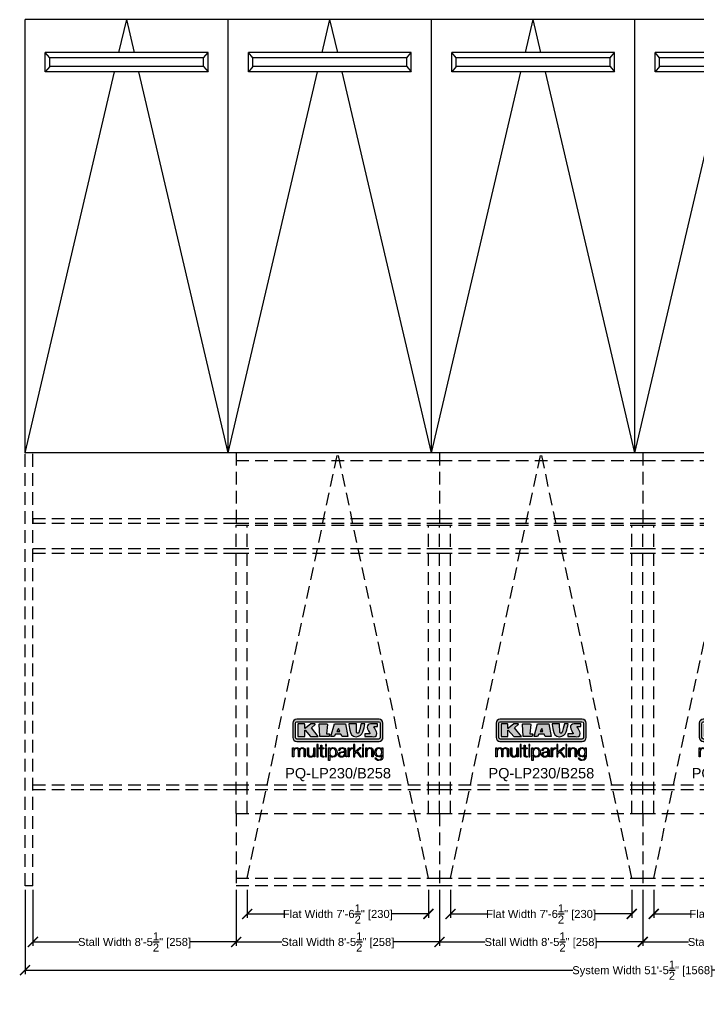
# Model space of a CAD drawing. Extents: x -210816 to 22943, y 10566 to 41486.
# Drawn here: x 15606.9 to 15946.2, y 14154.1 to 14642 of the extents above; entities that cross this region are included whole.
import ezdxf

# ---------------------------------------------------------------- set-up
doc = ezdxf.new("R2010")
doc.units = 0
doc.header["$MEASUREMENT"] = 0
doc.linetypes.add('DASHED', pattern=[0.2067, 0.1654, -0.0413])
doc.linetypes.add('HIDDEN', pattern=[9.525, 6.35, -3.175])
doc.layers.get('0').update_dxf_attribs({"linetype": 'CONTINUOUS'})
doc.layers.get('DEFPOINTS').update_dxf_attribs({"linetype": 'CONTINUOUS'})
for name, color, linetype in [('DIM', 6, 'CONTINUOUS'), ('KLAUS', 30, 'CONTINUOUS'), ('LOGO', 7, 'CONTINUOUS')]:
    doc.layers.add(name, color=color, linetype=linetype)
doc.styles.get("Standard").update_dxf_attribs({"font": 'arial.ttf'})
doc.dimstyles.get("Standard").update_dxf_attribs({"dimtxt": 5, "dimasz": 5, "dimexe": 2, "dimexo": 2, "dimgap": 0.09, "dimtad": 0, "dimtih": 1, "dimtoh": 1, "dimdec": 1, "dimzin": 0, "dimdsep": 46, "dimlunit": 4, "dimtxsty": 'Standard', "dimblk": 'ARCHTICK', "dimcen": -0.09, "dimadec": 0, "dimazin": 0, "dimtfac": 1, "dimtdec": 4, "dimtofl": 0, "dimtmove": 0, "dimatfit": 3, "dimldrblk": 'ARCHTICK', "dimfxl": 1, "dimtolj": 1, "dimtzin": 0, "dimarcsym": 0})

# ---------------------------------------------------------------- blocks, each defined once
blk = doc.blocks.new('KLAUS')
at = {"layer": 'LOGO'}
h = blk.add_hatch(color=8, dxfattribs=at)
h.dxf.hatch_style = 2
edge = h.paths.add_edge_path()
edge.add_spline(control_points=[(3.6, 29.09), (2.88, 29.09), (2.3, 28.51), (2.3, 27.8), (2.3, 27.8), (2.3, 16.11), (2.3, 16.11), (2.3, 15.39), (2.88, 14.81), (3.6, 14.81), (3.6, 14.81), (71.16, 14.81), (71.16, 14.81), (71.88, 14.81), (72.46, 15.39), (72.46, 16.11), (72.46, 16.11), (72.46, 27.8), (72.46, 27.8), (72.46, 28.51), (71.88, 29.09), (71.16, 29.09), (71.16, 29.09), (3.6, 29.09), (3.6, 29.09), (3.6, 29.09), (3.6, 29.09), (3.6, 29.09)], knot_values=[0, 0, 0, 0, 1, 1, 1, 2, 2, 2, 3, 3, 3, 4, 4, 4, 5, 5, 5, 6, 6, 6, 7, 7, 7, 8, 8, 8, 9, 9, 9, 9], degree=3, periodic=0)
edge = h.paths.add_edge_path()
edge.add_spline(control_points=[(3.35, 31.23), (3.35, 31.23), (71.47, 31.23), (71.47, 31.23), (73.26, 31.23), (74.71, 29.77), (74.71, 27.99), (74.71, 27.99), (74.71, 16.17), (74.71, 16.17), (74.71, 14.38), (73.26, 12.93), (71.47, 12.93), (71.47, 12.93), (3.35, 12.93), (3.35, 12.93), (1.56, 12.93), (0.11, 14.38), (0.11, 16.17), (0.11, 16.17), (0.11, 27.99), (0.11, 27.99), (0.11, 29.77), (1.56, 31.23), (3.35, 31.23), (3.35, 31.23), (3.35, 31.23), (3.35, 31.23)], knot_values=[0, 0, 0, 0, 1, 1, 1, 2, 2, 2, 3, 3, 3, 4, 4, 4, 5, 5, 5, 6, 6, 6, 7, 7, 7, 8, 8, 8, 9, 9, 9, 9], degree=3, periodic=0)
h = blk.add_hatch(color=8, dxfattribs=at)
h.dxf.hatch_style = 2
edge = h.paths.add_edge_path()
edge.add_spline(control_points=[(4.5, 27.33), (4.5, 27.33), (9.7, 27.33), (9.7, 27.33), (9.84, 27.33), (9.96, 27.22), (9.96, 27.08), (9.96, 27.08), (9.96, 23.69), (9.96, 23.69), (9.96, 23.69), (9.94, 23.64), (10.04, 23.59), (10.14, 23.53), (10.2, 23.57), (10.2, 23.57), (10.2, 23.57), (10.51, 23.75), (10.51, 23.75), (10.51, 23.75), (14.94, 27.33), (14.94, 27.33), (14.94, 27.33), (18.41, 27.33), (18.41, 27.33), (18.41, 27.33), (18.49, 27.33), (18.56, 27.2), (18.65, 27.04), (18.53, 26.91), (18.53, 26.91), (18.53, 26.91), (15.49, 24.11), (15.49, 24.11), (15.49, 24.11), (21.14, 17.06), (21.14, 17.06), (21.14, 17.06), (21.13, 16.91), (21.13, 16.91), (21.08, 16.84), (20.99, 16.82), (20.99, 16.82), (20.99, 16.82), (14.7, 16.82), (14.7, 16.82), (14.7, 16.82), (10.26, 22.17), (10.26, 22.17), (10.26, 22.17), (10.19, 22.24), (10.08, 22.21), (9.97, 22.18), (9.96, 22.11), (9.96, 22.11), (9.96, 22.11), (9.96, 17.08), (9.96, 17.08), (9.96, 16.94), (9.84, 16.82), (9.7, 16.82), (9.7, 16.82), (4.5, 16.82), (4.5, 16.82), (4.36, 16.82), (4.25, 16.94), (4.25, 17.08), (4.25, 17.08), (4.25, 27.08), (4.25, 27.08), (4.25, 27.22), (4.36, 27.33), (4.5, 27.33), (4.5, 27.33), (4.5, 27.33), (4.5, 27.33)], knot_values=[0, 0, 0, 0, 1, 1, 1, 2, 2, 2, 3, 3, 3, 4, 4, 4, 5, 5, 5, 6, 6, 6, 7, 7, 7, 8, 8, 8, 9, 9, 9, 10, 10, 10, 11, 11, 11, 12, 12, 12, 13, 13, 13, 14, 14, 14, 15, 15, 15, 16, 16, 16, 17, 17, 17, 18, 18, 18, 19, 19, 19, 20, 20, 20, 21, 21, 21, 22, 22, 22, 23, 23, 23, 24, 24, 24, 25, 25, 25, 25], degree=3, periodic=0)
h = blk.add_hatch(color=8, dxfattribs=at)
h.dxf.hatch_style = 2
h.paths.add_polyline_path([(22.42, 17.06), (21.97, 27.15), (22.24, 27.33), (28.55, 27.33), (28.86, 26.97), (28.01, 19.08), (30.26, 19.07), (30.44, 18.95), (30.08, 16.95), (29.49, 16.82), (22.6, 16.82)])
h = blk.add_hatch(color=8, dxfattribs=at)
h.paths.add_polyline_path([(36.52, 21.01), (38.93, 21.01), (37.87, 23.57)])
h.paths.add_polyline_path([(34.52, 27.33), (43.65, 27.33), (45.76, 16.94), (45.57, 16.82), (40.83, 16.82), (39.89, 18.95), (35.42, 18.95), (34.27, 16.82), (31.78, 16.82), (31.66, 17)])
h = blk.add_hatch(color=8, dxfattribs=at)
h.dxf.hatch_style = 2
edge = h.paths.add_edge_path()
edge.add_spline(control_points=[(52.69, 27.32), (52.69, 27.32), (52.88, 20.14), (52.88, 20.14), (53.01, 19.89), (53.2, 19.77), (53.43, 19.71), (53.91, 19.59), (54.43, 19.57), (54.64, 20.03), (55.23, 21.34), (56.27, 25.45), (56.6, 27.33), (56.6, 27.33), (59.77, 27.33), (59.77, 27.33), (58.77, 23.9), (58.56, 16.82), (52.63, 16.76), (48.72, 16.72), (48.01, 19.35), (47.27, 22.24), (46.89, 23.68), (46.54, 27.33), (46.54, 27.33), (46.54, 27.33), (52.69, 27.32), (52.69, 27.32), (52.69, 27.32), (52.69, 27.32), (52.69, 27.32)], knot_values=[0, 0, 0, 0, 1, 1, 1, 2, 2, 2, 3, 3, 3, 4, 4, 4, 5, 5, 5, 6, 6, 6, 7, 7, 7, 8, 8, 8, 9, 9, 9, 10, 10, 10, 10], degree=3, periodic=0)
h = blk.add_hatch(color=8, dxfattribs=at)
h.dxf.hatch_style = 2
edge = h.paths.add_edge_path()
edge.add_spline(control_points=[(64.46, 27.33), (64.46, 27.33), (70.31, 27.33), (70.31, 27.33), (70.31, 26.52), (70.31, 26.02), (70.31, 25.12), (70.31, 25.12), (67.3, 25.12), (67.3, 25.12), (67.24, 25.04), (67.25, 25.11), (67.25, 24.91), (67.25, 24.88), (69.73, 20.38), (69.73, 19.57), (69.73, 16.4), (67.22, 16.81), (65.9, 16.82), (65.9, 16.82), (59.59, 16.82), (59.59, 16.82), (59.59, 17.76), (59.59, 18.23), (59.59, 19.14), (59.59, 19.14), (63.75, 19.14), (63.75, 19.14), (63.82, 19.22), (63.81, 19.11), (63.81, 19.31), (63.81, 20.32), (61.58, 23.06), (61.58, 24.63), (61.58, 26.33), (62.83, 27.34), (64.46, 27.33), (64.46, 27.33), (64.46, 27.33), (64.46, 27.33)], knot_values=[0, 0, 0, 0, 1, 1, 1, 2, 2, 2, 3, 3, 3, 4, 4, 4, 5, 5, 5, 6, 6, 6, 7, 7, 7, 8, 8, 8, 9, 9, 9, 10, 10, 10, 11, 11, 11, 12, 12, 12, 13, 13, 13, 13], degree=3, periodic=0)
h = blk.add_hatch(color=30, dxfattribs=at)
h.dxf.hatch_style = 2
h.paths.add_polyline_path([(20.07, 0), (20.99, 0), (20.99, 10.45), (20.07, 10.45)])
h = blk.add_hatch(color=30, dxfattribs=at)
h.dxf.hatch_style = 2
edge = h.paths.add_edge_path()
edge.add_spline(control_points=[(24.22, 9.82), (24.22, 9.82), (23.3, 9.82), (23.3, 9.82), (23.3, 9.82), (23.3, 7.55), (23.3, 7.55), (23.3, 7.55), (21.98, 7.55), (21.98, 7.55), (21.98, 7.55), (21.98, 6.78), (21.98, 6.78), (21.98, 6.78), (23.3, 6.78), (23.3, 6.78), (23.3, 6.78), (23.3, 1.61), (23.3, 1.61), (23.28, 0.32), (23.71, -0.09), (24.94, -0.09), (25.22, -0.09), (25.48, -0.06), (25.76, -0.06), (25.76, -0.06), (25.76, 0.73), (25.76, 0.73), (25.5, 0.7), (25.23, 0.69), (24.97, 0.69), (24.31, 0.73), (24.22, 1.08), (24.22, 1.68), (24.22, 1.68), (24.22, 6.78), (24.22, 6.78), (24.22, 6.78), (25.76, 6.78), (25.76, 6.78), (25.76, 6.78), (25.76, 7.55), (25.76, 7.55), (25.76, 7.55), (24.22, 7.55), (24.22, 7.55), (24.22, 7.55), (24.22, 9.82), (24.22, 9.82), (24.22, 9.82), (24.22, 9.82), (24.22, 9.82)], knot_values=[0, 0, 0, 0, 1, 1, 1, 2, 2, 2, 3, 3, 3, 4, 4, 4, 5, 5, 5, 6, 6, 6, 7, 7, 7, 8, 8, 8, 9, 9, 9, 10, 10, 10, 11, 11, 11, 12, 12, 12, 13, 13, 13, 14, 14, 14, 15, 15, 15, 16, 16, 16, 17, 17, 17, 17], degree=3, periodic=0)
h = blk.add_hatch(color=30, dxfattribs=at)
h.paths.add_polyline_path([(27.1, 0), (28.03, 0), (28.03, 7.55), (27.1, 7.55)])
h.paths.add_polyline_path([(27.1, 8.98), (28.03, 8.98), (28.03, 10.45), (27.1, 10.45)])
h = blk.add_hatch(color=30, dxfattribs=at)
h.dxf.hatch_style = 2
h.paths.add_polyline_path([(50.4, 0), (51.32, 0), (51.32, 2.87), (52.82, 4.11), (55.8, 0), (56.96, 0), (53.52, 4.76), (56.74, 7.55), (55.51, 7.55), (51.32, 3.89), (51.32, 10.45), (50.4, 10.45)])
h = blk.add_hatch(color=30, dxfattribs=at)
h.paths.add_polyline_path([(57.74, 0), (58.66, 0), (58.66, 7.55), (57.74, 7.55)])
h.paths.add_polyline_path([(57.74, 8.98), (58.66, 8.98), (58.66, 10.45), (57.74, 10.45)])
h = blk.add_hatch(color=30, dxfattribs=at)
h.dxf.hatch_style = 2
edge = h.paths.add_edge_path()
edge.add_spline(control_points=[(0, 0), (0, 0), (0.92, 0), (0.92, 0), (0.92, 0), (0.92, 4.22), (0.92, 4.22), (0.94, 5.8), (1.58, 7), (3.18, 7), (4.35, 7), (4.77, 6.15), (4.76, 5.12), (4.76, 5.12), (4.76, 0), (4.76, 0), (4.76, 0), (5.68, 0), (5.68, 0), (5.68, 0), (5.68, 4.27), (5.68, 4.27), (5.68, 5.68), (6.14, 7), (7.73, 7), (9.05, 7), (9.52, 6.32), (9.52, 5.08), (9.52, 5.08), (9.52, 0), (9.52, 0), (9.52, 0), (10.44, 0), (10.44, 0), (10.44, 0), (10.44, 5.12), (10.44, 5.12), (10.44, 6.91), (9.59, 7.77), (7.94, 7.77), (6.94, 7.77), (5.99, 7.29), (5.54, 6.3), (5.26, 7.29), (4.36, 7.77), (3.37, 7.77), (2.17, 7.77), (1.38, 7.19), (0.89, 6.28), (0.89, 6.28), (0.85, 6.28), (0.85, 6.28), (0.85, 6.28), (0.85, 7.55), (0.85, 7.55), (0.85, 7.55), (0, 7.55), (0, 7.55), (0, 7.55), (0, 0), (0, 0), (0, 0), (0, 0), (0, 0)], knot_values=[0, 0, 0, 0, 1, 1, 1, 2, 2, 2, 3, 3, 3, 4, 4, 4, 5, 5, 5, 6, 6, 6, 7, 7, 7, 8, 8, 8, 9, 9, 9, 10, 10, 10, 11, 11, 11, 12, 12, 12, 13, 13, 13, 14, 14, 14, 15, 15, 15, 16, 16, 16, 17, 17, 17, 18, 18, 18, 19, 19, 19, 20, 20, 20, 21, 21, 21, 21], degree=3, periodic=0)
h = blk.add_hatch(color=30, dxfattribs=at)
h.dxf.hatch_style = 2
edge = h.paths.add_edge_path()
edge.add_spline(control_points=[(18.31, 7.55), (18.31, 7.55), (17.39, 7.55), (17.39, 7.55), (17.39, 7.55), (17.39, 3.59), (17.39, 3.59), (17.39, 2.05), (16.7, 0.56), (15.12, 0.56), (13.66, 0.56), (13.15, 1.27), (13.1, 2.64), (13.1, 2.64), (13.1, 7.55), (13.1, 7.55), (13.1, 7.55), (12.18, 7.55), (12.18, 7.55), (12.18, 7.55), (12.18, 2.65), (12.18, 2.65), (12.18, 0.89), (12.93, -0.22), (14.83, -0.22), (15.96, -0.22), (16.95, 0.35), (17.44, 1.36), (17.44, 1.36), (17.47, 1.36), (17.47, 1.36), (17.47, 1.36), (17.47, 0), (17.47, 0), (17.47, 0), (18.31, 0), (18.31, 0), (18.31, 0), (18.31, 7.55), (18.31, 7.55), (18.31, 7.55), (18.31, 7.55), (18.31, 7.55)], knot_values=[0, 0, 0, 0, 1, 1, 1, 2, 2, 2, 3, 3, 3, 4, 4, 4, 5, 5, 5, 6, 6, 6, 7, 7, 7, 8, 8, 8, 9, 9, 9, 10, 10, 10, 11, 11, 11, 12, 12, 12, 13, 13, 13, 14, 14, 14, 14], degree=3, periodic=0)
h = blk.add_hatch(color=30, dxfattribs=at)
edge = h.paths.add_edge_path()
edge.add_spline(control_points=[(35.84, 3.78), (35.84, 2.21), (35.12, 0.56), (33.37, 0.56), (31.4, 0.56), (30.72, 2.21), (30.72, 3.78), (30.72, 5.49), (31.33, 7), (33.37, 7), (35.12, 7), (35.84, 5.34), (35.84, 3.78), (35.84, 3.78), (35.84, 3.78), (35.84, 3.78)], knot_values=[0, 0, 0, 0, 1, 1, 1, 2, 2, 2, 3, 3, 3, 4, 4, 4, 5, 5, 5, 5], degree=3, periodic=0)
edge = h.paths.add_edge_path()
edge.add_spline(control_points=[(29.79, -2.8), (29.79, -2.8), (30.72, -2.8), (30.72, -2.8), (30.72, -2.8), (30.72, 1.43), (30.72, 1.43), (30.72, 1.43), (30.74, 1.43), (30.74, 1.43), (31.14, 0.35), (32.24, -0.22), (33.37, -0.22), (35.66, -0.22), (36.76, 1.64), (36.76, 3.78), (36.76, 5.91), (35.66, 7.77), (33.37, 7.77), (32.15, 7.77), (31.1, 7.14), (30.67, 6.12), (30.67, 6.12), (30.64, 6.12), (30.64, 6.12), (30.64, 6.12), (30.64, 7.55), (30.64, 7.55), (30.64, 7.55), (29.79, 7.55), (29.79, 7.55), (29.79, 7.55), (29.79, -2.8), (29.79, -2.8), (29.79, -2.8), (29.79, -2.8), (29.79, -2.8)], knot_values=[0, 0, 0, 0, 1, 1, 1, 2, 2, 2, 3, 3, 3, 4, 4, 4, 5, 5, 5, 6, 6, 6, 7, 7, 7, 8, 8, 8, 9, 9, 9, 10, 10, 10, 11, 11, 11, 12, 12, 12, 12], degree=3, periodic=0)
h = blk.add_hatch(color=30, dxfattribs=at)
edge = h.paths.add_edge_path()
edge.add_spline(control_points=[(43.03, 2.93), (43.04, 1.45), (41.8, 0.56), (40.39, 0.56), (39.53, 0.56), (38.71, 1.13), (38.71, 2.05), (38.71, 3.53), (40.66, 3.51), (42.22, 3.79), (42.47, 3.84), (42.88, 3.91), (43, 4.13), (43, 4.13), (43.03, 4.13), (43.03, 4.13), (43.03, 4.13), (43.03, 2.93), (43.03, 2.93), (43.03, 2.93), (43.03, 2.93), (43.03, 2.93)], knot_values=[0, 0, 0, 0, 1, 1, 1, 2, 2, 2, 3, 3, 3, 4, 4, 4, 5, 5, 5, 6, 6, 6, 7, 7, 7, 7], degree=3, periodic=0)
edge = h.paths.add_edge_path()
edge.add_spline(control_points=[(39.03, 5.24), (39.06, 6.47), (39.91, 7), (41.05, 7), (42.14, 7), (43.03, 6.69), (43.03, 5.45), (43.03, 4.61), (42.6, 4.51), (41.84, 4.42), (39.85, 4.19), (37.79, 4.11), (37.79, 1.99), (37.79, 0.47), (38.93, -0.22), (40.32, -0.22), (41.77, -0.22), (42.43, 0.34), (43.07, 1.32), (43.07, 1.32), (43.1, 1.32), (43.1, 1.32), (43.1, 0.53), (43.25, 0), (44.19, 0), (44.43, 0), (44.58, 0.01), (44.79, 0.06), (44.79, 0.06), (44.79, 0.83), (44.79, 0.83), (44.71, 0.81), (44.6, 0.78), (44.49, 0.78), (44.13, 0.78), (43.95, 0.98), (43.95, 1.33), (43.95, 1.33), (43.95, 5.34), (43.95, 5.34), (43.95, 7.36), (42.5, 7.77), (41.17, 7.77), (39.44, 7.77), (38.2, 7.01), (38.11, 5.24), (38.11, 5.24), (39.03, 5.24), (39.03, 5.24), (39.03, 5.24), (39.03, 5.24), (39.03, 5.24)], knot_values=[0, 0, 0, 0, 1, 1, 1, 2, 2, 2, 3, 3, 3, 4, 4, 4, 5, 5, 5, 6, 6, 6, 7, 7, 7, 8, 8, 8, 9, 9, 9, 10, 10, 10, 11, 11, 11, 12, 12, 12, 13, 13, 13, 14, 14, 14, 15, 15, 15, 16, 16, 16, 17, 17, 17, 17], degree=3, periodic=0)
h = blk.add_hatch(color=30, dxfattribs=at)
h.dxf.hatch_style = 2
edge = h.paths.add_edge_path()
edge.add_spline(control_points=[(45.79, 0), (45.79, 0), (46.71, 0), (46.71, 0), (46.71, 0), (46.71, 4.03), (46.71, 4.03), (46.71, 5.59), (47.85, 6.82), (49.52, 6.73), (49.52, 6.73), (49.52, 7.66), (49.52, 7.66), (48.16, 7.72), (47.14, 7), (46.67, 5.78), (46.67, 5.78), (46.64, 5.78), (46.64, 5.78), (46.64, 5.78), (46.64, 7.55), (46.64, 7.55), (46.64, 7.55), (45.79, 7.55), (45.79, 7.55), (45.79, 7.55), (45.79, 0), (45.79, 0), (45.79, 0), (45.79, 0), (45.79, 0)], knot_values=[0, 0, 0, 0, 1, 1, 1, 2, 2, 2, 3, 3, 3, 4, 4, 4, 5, 5, 5, 6, 6, 6, 7, 7, 7, 8, 8, 8, 9, 9, 9, 10, 10, 10, 10], degree=3, periodic=0)
h = blk.add_hatch(color=30, dxfattribs=at)
h.dxf.hatch_style = 2
edge = h.paths.add_edge_path()
edge.add_spline(control_points=[(60.41, 0), (60.41, 0), (61.33, 0), (61.33, 0), (61.33, 0), (61.33, 4.41), (61.33, 4.41), (61.36, 5.89), (62.24, 7), (63.7, 7), (65.2, 7), (65.62, 6.02), (65.62, 4.71), (65.62, 4.71), (65.62, 0), (65.62, 0), (65.62, 0), (66.54, 0), (66.54, 0), (66.54, 0), (66.54, 4.86), (66.54, 4.86), (66.54, 6.66), (65.9, 7.77), (63.78, 7.77), (62.71, 7.77), (61.7, 7.16), (61.36, 6.25), (61.36, 6.25), (61.33, 6.25), (61.33, 6.25), (61.33, 6.25), (61.33, 7.55), (61.33, 7.55), (61.33, 7.55), (60.41, 7.55), (60.41, 7.55), (60.41, 7.55), (60.41, 0), (60.41, 0), (60.41, 0), (60.41, 0), (60.41, 0)], knot_values=[0, 0, 0, 0, 1, 1, 1, 2, 2, 2, 3, 3, 3, 4, 4, 4, 5, 5, 5, 6, 6, 6, 7, 7, 7, 8, 8, 8, 9, 9, 9, 10, 10, 10, 11, 11, 11, 12, 12, 12, 13, 13, 13, 14, 14, 14, 14], degree=3, periodic=0)
h = blk.add_hatch(color=30, dxfattribs=at)
edge = h.paths.add_edge_path()
edge.add_spline(control_points=[(71.32, 0.86), (69.62, 0.86), (68.83, 2.34), (68.83, 3.86), (68.83, 5.43), (69.56, 7), (71.32, 7), (73.06, 7), (73.75, 5.34), (73.75, 3.86), (73.75, 2.33), (72.91, 0.86), (71.32, 0.86), (71.32, 0.86), (71.32, 0.86), (71.32, 0.86)], knot_values=[0, 0, 0, 0, 1, 1, 1, 2, 2, 2, 3, 3, 3, 4, 4, 4, 5, 5, 5, 5], degree=3, periodic=0)
edge = h.paths.add_edge_path()
edge.add_spline(control_points=[(74.67, 7.55), (74.67, 7.55), (73.75, 7.55), (73.75, 7.55), (73.75, 7.55), (73.75, 6.25), (73.75, 6.25), (73.75, 6.25), (73.72, 6.25), (73.72, 6.25), (73.35, 7.09), (72.41, 7.77), (71.32, 7.77), (69.13, 7.77), (67.9, 6.05), (67.9, 3.97), (67.9, 1.82), (68.9, 0.09), (71.32, 0.09), (72.4, 0.09), (73.29, 0.72), (73.72, 1.64), (73.72, 1.64), (73.75, 1.64), (73.75, 1.64), (73.75, 1.64), (73.75, 0.61), (73.75, 0.61), (73.75, -1.23), (73.01, -2.24), (71.32, -2.24), (70.29, -2.24), (69.31, -1.85), (69.1, -0.73), (69.1, -0.73), (68.18, -0.73), (68.18, -0.73), (68.31, -2.34), (69.81, -3.02), (71.32, -3.02), (73.79, -3.02), (74.65, -1.64), (74.67, 0.61), (74.67, 0.61), (74.67, 7.55), (74.67, 7.55), (74.67, 7.55), (74.67, 7.55), (74.67, 7.55)], knot_values=[0, 0, 0, 0, 1, 1, 1, 2, 2, 2, 3, 3, 3, 4, 4, 4, 5, 5, 5, 6, 6, 6, 7, 7, 7, 8, 8, 8, 9, 9, 9, 10, 10, 10, 11, 11, 11, 12, 12, 12, 13, 13, 13, 14, 14, 14, 15, 15, 15, 16, 16, 16, 16], degree=3, periodic=0)
for points in [[(22.42, 17.06), (21.97, 27.15), (22.24, 27.33), (28.55, 27.33), (28.86, 26.97), (28.01, 19.08), (30.26, 19.07), (30.44, 18.95), (30.08, 16.95), (29.49, 16.82), (22.6, 16.82), (22.42, 17.06), (22.42, 17.06)], [(34.52, 27.33), (43.65, 27.33), (45.76, 16.94), (45.57, 16.82), (40.83, 16.82), (39.89, 18.95), (35.42, 18.95), (34.27, 16.82), (31.78, 16.82), (31.66, 17), (34.52, 27.33), (34.52, 27.33)], [(36.52, 21.01), (38.93, 21.01), (37.87, 23.57), (36.52, 21.01), (36.52, 21.01)], [(20.07, 0), (20.99, 0), (20.99, 10.45), (20.07, 10.45), (20.07, 0), (20.07, 0)], [(27.1, 8.98), (28.03, 8.98), (28.03, 10.45), (27.1, 10.45), (27.1, 8.98), (27.1, 8.98)], [(50.4, 0), (51.32, 0), (51.32, 2.87), (52.82, 4.11), (55.8, 0), (56.96, 0), (53.52, 4.76), (56.74, 7.55), (55.51, 7.55), (51.32, 3.89), (51.32, 10.45), (50.4, 10.45), (50.4, 0), (50.4, 0)], [(57.74, 8.98), (58.66, 8.98), (58.66, 10.45), (57.74, 10.45), (57.74, 8.98), (57.74, 8.98)], [(27.1, 0), (28.03, 0), (28.03, 7.55), (27.1, 7.55), (27.1, 0), (27.1, 0)], [(57.74, 0), (58.66, 0), (58.66, 7.55), (57.74, 7.55), (57.74, 0), (57.74, 0)]]:
    blk.add_lwpolyline(points, dxfattribs=at)
for points, knots in [([(3.35, 31.23), (3.35, 31.23), (71.47, 31.23), (71.47, 31.23), (73.26, 31.23), (74.71, 29.77), (74.71, 27.99), (74.71, 27.99), (74.71, 16.17), (74.71, 16.17), (74.71, 14.38), (73.26, 12.93), (71.47, 12.93), (71.47, 12.93), (3.35, 12.93), (3.35, 12.93), (1.56, 12.93), (0.11, 14.38), (0.11, 16.17), (0.11, 16.17), (0.11, 27.99), (0.11, 27.99), (0.11, 29.77), (1.56, 31.23), (3.35, 31.23), (3.35, 31.23), (3.35, 31.23), (3.35, 31.23)], [0, 0, 0, 0, 1, 1, 1, 2, 2, 2, 3, 3, 3, 4, 4, 4, 5, 5, 5, 6, 6, 6, 7, 7, 7, 8, 8, 8, 9, 9, 9, 9]), ([(3.6, 29.09), (2.88, 29.09), (2.3, 28.51), (2.3, 27.8), (2.3, 27.8), (2.3, 16.11), (2.3, 16.11), (2.3, 15.39), (2.88, 14.81), (3.6, 14.81), (3.6, 14.81), (71.16, 14.81), (71.16, 14.81), (71.88, 14.81), (72.46, 15.39), (72.46, 16.11), (72.46, 16.11), (72.46, 27.8), (72.46, 27.8), (72.46, 28.51), (71.88, 29.09), (71.16, 29.09), (71.16, 29.09), (3.6, 29.09), (3.6, 29.09), (3.6, 29.09), (3.6, 29.09), (3.6, 29.09)], [0, 0, 0, 0, 1, 1, 1, 2, 2, 2, 3, 3, 3, 4, 4, 4, 5, 5, 5, 6, 6, 6, 7, 7, 7, 8, 8, 8, 9, 9, 9, 9]), ([(4.5, 27.33), (4.5, 27.33), (9.7, 27.33), (9.7, 27.33), (9.84, 27.33), (9.96, 27.22), (9.96, 27.08), (9.96, 27.08), (9.96, 23.69), (9.96, 23.69), (9.96, 23.69), (9.94, 23.64), (10.04, 23.59), (10.14, 23.53), (10.2, 23.57), (10.2, 23.57), (10.2, 23.57), (10.51, 23.75), (10.51, 23.75), (10.51, 23.75), (14.94, 27.33), (14.94, 27.33), (14.94, 27.33), (18.41, 27.33), (18.41, 27.33), (18.41, 27.33), (18.49, 27.33), (18.56, 27.2), (18.65, 27.04), (18.53, 26.91), (18.53, 26.91), (18.53, 26.91), (15.49, 24.11), (15.49, 24.11), (15.49, 24.11), (21.14, 17.06), (21.14, 17.06), (21.14, 17.06), (21.13, 16.91), (21.13, 16.91), (21.08, 16.84), (20.99, 16.82), (20.99, 16.82), (20.99, 16.82), (14.7, 16.82), (14.7, 16.82), (14.7, 16.82), (10.26, 22.17), (10.26, 22.17), (10.26, 22.17), (10.19, 22.24), (10.08, 22.21), (9.97, 22.18), (9.96, 22.11), (9.96, 22.11), (9.96, 22.11), (9.96, 17.08), (9.96, 17.08), (9.96, 16.94), (9.84, 16.82), (9.7, 16.82), (9.7, 16.82), (4.5, 16.82), (4.5, 16.82), (4.36, 16.82), (4.25, 16.94), (4.25, 17.08), (4.25, 17.08), (4.25, 27.08), (4.25, 27.08), (4.25, 27.22), (4.36, 27.33), (4.5, 27.33), (4.5, 27.33), (4.5, 27.33), (4.5, 27.33)], [0, 0, 0, 0, 1, 1, 1, 2, 2, 2, 3, 3, 3, 4, 4, 4, 5, 5, 5, 6, 6, 6, 7, 7, 7, 8, 8, 8, 9, 9, 9, 10, 10, 10, 11, 11, 11, 12, 12, 12, 13, 13, 13, 14, 14, 14, 15, 15, 15, 16, 16, 16, 17, 17, 17, 18, 18, 18, 19, 19, 19, 20, 20, 20, 21, 21, 21, 22, 22, 22, 23, 23, 23, 24, 24, 24, 25, 25, 25, 25]), ([(52.69, 27.32), (52.69, 27.32), (52.88, 20.14), (52.88, 20.14), (53.01, 19.89), (53.2, 19.77), (53.43, 19.71), (53.91, 19.59), (54.43, 19.57), (54.64, 20.03), (55.23, 21.34), (56.27, 25.45), (56.6, 27.33), (56.6, 27.33), (59.77, 27.33), (59.77, 27.33), (58.77, 23.9), (58.56, 16.82), (52.63, 16.76), (48.72, 16.72), (48.01, 19.35), (47.27, 22.24), (46.89, 23.68), (46.54, 27.33), (46.54, 27.33), (46.54, 27.33), (52.69, 27.32), (52.69, 27.32), (52.69, 27.32), (52.69, 27.32), (52.69, 27.32)], [0, 0, 0, 0, 1, 1, 1, 2, 2, 2, 3, 3, 3, 4, 4, 4, 5, 5, 5, 6, 6, 6, 7, 7, 7, 8, 8, 8, 9, 9, 9, 10, 10, 10, 10]), ([(64.46, 27.33), (64.46, 27.33), (70.31, 27.33), (70.31, 27.33), (70.31, 26.52), (70.31, 26.02), (70.31, 25.12), (70.31, 25.12), (67.3, 25.12), (67.3, 25.12), (67.24, 25.04), (67.25, 25.11), (67.25, 24.91), (67.25, 24.88), (69.73, 20.38), (69.73, 19.57), (69.73, 16.4), (67.22, 16.81), (65.9, 16.82), (65.9, 16.82), (59.59, 16.82), (59.59, 16.82), (59.59, 17.76), (59.59, 18.23), (59.59, 19.14), (59.59, 19.14), (63.75, 19.14), (63.75, 19.14), (63.82, 19.22), (63.81, 19.11), (63.81, 19.31), (63.81, 20.32), (61.58, 23.06), (61.58, 24.63), (61.58, 26.33), (62.83, 27.34), (64.46, 27.33), (64.46, 27.33), (64.46, 27.33), (64.46, 27.33)], [0, 0, 0, 0, 1, 1, 1, 2, 2, 2, 3, 3, 3, 4, 4, 4, 5, 5, 5, 6, 6, 6, 7, 7, 7, 8, 8, 8, 9, 9, 9, 10, 10, 10, 11, 11, 11, 12, 12, 12, 13, 13, 13, 13]), ([(24.22, 9.82), (24.22, 9.82), (23.3, 9.82), (23.3, 9.82), (23.3, 9.82), (23.3, 7.55), (23.3, 7.55), (23.3, 7.55), (21.98, 7.55), (21.98, 7.55), (21.98, 7.55), (21.98, 6.78), (21.98, 6.78), (21.98, 6.78), (23.3, 6.78), (23.3, 6.78), (23.3, 6.78), (23.3, 1.61), (23.3, 1.61), (23.28, 0.32), (23.71, -0.09), (24.94, -0.09), (25.22, -0.09), (25.48, -0.06), (25.76, -0.06), (25.76, -0.06), (25.76, 0.73), (25.76, 0.73), (25.5, 0.7), (25.23, 0.69), (24.97, 0.69), (24.31, 0.73), (24.22, 1.08), (24.22, 1.68), (24.22, 1.68), (24.22, 6.78), (24.22, 6.78), (24.22, 6.78), (25.76, 6.78), (25.76, 6.78), (25.76, 6.78), (25.76, 7.55), (25.76, 7.55), (25.76, 7.55), (24.22, 7.55), (24.22, 7.55), (24.22, 7.55), (24.22, 9.82), (24.22, 9.82), (24.22, 9.82), (24.22, 9.82), (24.22, 9.82)], [0, 0, 0, 0, 1, 1, 1, 2, 2, 2, 3, 3, 3, 4, 4, 4, 5, 5, 5, 6, 6, 6, 7, 7, 7, 8, 8, 8, 9, 9, 9, 10, 10, 10, 11, 11, 11, 12, 12, 12, 13, 13, 13, 14, 14, 14, 15, 15, 15, 16, 16, 16, 17, 17, 17, 17]), ([(0, 0), (0, 0), (0.92, 0), (0.92, 0), (0.92, 0), (0.92, 4.22), (0.92, 4.22), (0.94, 5.8), (1.58, 7), (3.18, 7), (4.35, 7), (4.77, 6.15), (4.76, 5.12), (4.76, 5.12), (4.76, 0), (4.76, 0), (4.76, 0), (5.68, 0), (5.68, 0), (5.68, 0), (5.68, 4.27), (5.68, 4.27), (5.68, 5.68), (6.14, 7), (7.73, 7), (9.05, 7), (9.52, 6.32), (9.52, 5.08), (9.52, 5.08), (9.52, 0), (9.52, 0), (9.52, 0), (10.44, 0), (10.44, 0), (10.44, 0), (10.44, 5.12), (10.44, 5.12), (10.44, 6.91), (9.59, 7.77), (7.94, 7.77), (6.94, 7.77), (5.99, 7.29), (5.54, 6.3), (5.26, 7.29), (4.36, 7.77), (3.37, 7.77), (2.17, 7.77), (1.38, 7.19), (0.89, 6.28), (0.89, 6.28), (0.85, 6.28), (0.85, 6.28), (0.85, 6.28), (0.85, 7.55), (0.85, 7.55), (0.85, 7.55), (0, 7.55), (0, 7.55), (0, 7.55), (0, 0), (0, 0), (0, 0), (0, 0), (0, 0)], [0, 0, 0, 0, 1, 1, 1, 2, 2, 2, 3, 3, 3, 4, 4, 4, 5, 5, 5, 6, 6, 6, 7, 7, 7, 8, 8, 8, 9, 9, 9, 10, 10, 10, 11, 11, 11, 12, 12, 12, 13, 13, 13, 14, 14, 14, 15, 15, 15, 16, 16, 16, 17, 17, 17, 18, 18, 18, 19, 19, 19, 20, 20, 20, 21, 21, 21, 21]), ([(18.31, 7.55), (18.31, 7.55), (17.39, 7.55), (17.39, 7.55), (17.39, 7.55), (17.39, 3.59), (17.39, 3.59), (17.39, 2.05), (16.7, 0.56), (15.12, 0.56), (13.66, 0.56), (13.15, 1.27), (13.1, 2.64), (13.1, 2.64), (13.1, 7.55), (13.1, 7.55), (13.1, 7.55), (12.18, 7.55), (12.18, 7.55), (12.18, 7.55), (12.18, 2.65), (12.18, 2.65), (12.18, 0.89), (12.93, -0.22), (14.83, -0.22), (15.96, -0.22), (16.95, 0.35), (17.44, 1.36), (17.44, 1.36), (17.47, 1.36), (17.47, 1.36), (17.47, 1.36), (17.47, 0), (17.47, 0), (17.47, 0), (18.31, 0), (18.31, 0), (18.31, 0), (18.31, 7.55), (18.31, 7.55), (18.31, 7.55), (18.31, 7.55), (18.31, 7.55)], [0, 0, 0, 0, 1, 1, 1, 2, 2, 2, 3, 3, 3, 4, 4, 4, 5, 5, 5, 6, 6, 6, 7, 7, 7, 8, 8, 8, 9, 9, 9, 10, 10, 10, 11, 11, 11, 12, 12, 12, 13, 13, 13, 14, 14, 14, 14]), ([(29.79, -2.8), (29.79, -2.8), (30.72, -2.8), (30.72, -2.8), (30.72, -2.8), (30.72, 1.43), (30.72, 1.43), (30.72, 1.43), (30.74, 1.43), (30.74, 1.43), (31.14, 0.35), (32.24, -0.22), (33.37, -0.22), (35.66, -0.22), (36.76, 1.64), (36.76, 3.78), (36.76, 5.91), (35.66, 7.77), (33.37, 7.77), (32.15, 7.77), (31.1, 7.14), (30.67, 6.12), (30.67, 6.12), (30.64, 6.12), (30.64, 6.12), (30.64, 6.12), (30.64, 7.55), (30.64, 7.55), (30.64, 7.55), (29.79, 7.55), (29.79, 7.55), (29.79, 7.55), (29.79, -2.8), (29.79, -2.8), (29.79, -2.8), (29.79, -2.8), (29.79, -2.8)], [0, 0, 0, 0, 1, 1, 1, 2, 2, 2, 3, 3, 3, 4, 4, 4, 5, 5, 5, 6, 6, 6, 7, 7, 7, 8, 8, 8, 9, 9, 9, 10, 10, 10, 11, 11, 11, 12, 12, 12, 12]), ([(35.84, 3.78), (35.84, 2.21), (35.12, 0.56), (33.37, 0.56), (31.4, 0.56), (30.72, 2.21), (30.72, 3.78), (30.72, 5.49), (31.33, 7), (33.37, 7), (35.12, 7), (35.84, 5.34), (35.84, 3.78), (35.84, 3.78), (35.84, 3.78), (35.84, 3.78)], [0, 0, 0, 0, 1, 1, 1, 2, 2, 2, 3, 3, 3, 4, 4, 4, 5, 5, 5, 5]), ([(39.03, 5.24), (39.06, 6.47), (39.91, 7), (41.05, 7), (42.14, 7), (43.03, 6.69), (43.03, 5.45), (43.03, 4.61), (42.6, 4.51), (41.84, 4.42), (39.85, 4.19), (37.79, 4.11), (37.79, 1.99), (37.79, 0.47), (38.93, -0.22), (40.32, -0.22), (41.77, -0.22), (42.43, 0.34), (43.07, 1.32), (43.07, 1.32), (43.1, 1.32), (43.1, 1.32), (43.1, 0.53), (43.25, 0), (44.19, 0), (44.43, 0), (44.58, 0.01), (44.79, 0.06), (44.79, 0.06), (44.79, 0.83), (44.79, 0.83), (44.71, 0.81), (44.6, 0.78), (44.49, 0.78), (44.13, 0.78), (43.95, 0.98), (43.95, 1.33), (43.95, 1.33), (43.95, 5.34), (43.95, 5.34), (43.95, 7.36), (42.5, 7.77), (41.17, 7.77), (39.44, 7.77), (38.2, 7.01), (38.11, 5.24), (38.11, 5.24), (39.03, 5.24), (39.03, 5.24), (39.03, 5.24), (39.03, 5.24), (39.03, 5.24)], [0, 0, 0, 0, 1, 1, 1, 2, 2, 2, 3, 3, 3, 4, 4, 4, 5, 5, 5, 6, 6, 6, 7, 7, 7, 8, 8, 8, 9, 9, 9, 10, 10, 10, 11, 11, 11, 12, 12, 12, 13, 13, 13, 14, 14, 14, 15, 15, 15, 16, 16, 16, 17, 17, 17, 17]), ([(43.03, 2.93), (43.04, 1.45), (41.8, 0.56), (40.39, 0.56), (39.53, 0.56), (38.71, 1.13), (38.71, 2.05), (38.71, 3.53), (40.66, 3.51), (42.22, 3.79), (42.47, 3.84), (42.88, 3.91), (43, 4.13), (43, 4.13), (43.03, 4.13), (43.03, 4.13), (43.03, 4.13), (43.03, 2.93), (43.03, 2.93), (43.03, 2.93), (43.03, 2.93), (43.03, 2.93)], [0, 0, 0, 0, 1, 1, 1, 2, 2, 2, 3, 3, 3, 4, 4, 4, 5, 5, 5, 6, 6, 6, 7, 7, 7, 7]), ([(45.79, 0), (45.79, 0), (46.71, 0), (46.71, 0), (46.71, 0), (46.71, 4.03), (46.71, 4.03), (46.71, 5.59), (47.85, 6.82), (49.52, 6.73), (49.52, 6.73), (49.52, 7.66), (49.52, 7.66), (48.16, 7.72), (47.14, 7), (46.67, 5.78), (46.67, 5.78), (46.64, 5.78), (46.64, 5.78), (46.64, 5.78), (46.64, 7.55), (46.64, 7.55), (46.64, 7.55), (45.79, 7.55), (45.79, 7.55), (45.79, 7.55), (45.79, 0), (45.79, 0), (45.79, 0), (45.79, 0), (45.79, 0)], [0, 0, 0, 0, 1, 1, 1, 2, 2, 2, 3, 3, 3, 4, 4, 4, 5, 5, 5, 6, 6, 6, 7, 7, 7, 8, 8, 8, 9, 9, 9, 10, 10, 10, 10]), ([(60.41, 0), (60.41, 0), (61.33, 0), (61.33, 0), (61.33, 0), (61.33, 4.41), (61.33, 4.41), (61.36, 5.89), (62.24, 7), (63.7, 7), (65.2, 7), (65.62, 6.02), (65.62, 4.71), (65.62, 4.71), (65.62, 0), (65.62, 0), (65.62, 0), (66.54, 0), (66.54, 0), (66.54, 0), (66.54, 4.86), (66.54, 4.86), (66.54, 6.66), (65.9, 7.77), (63.78, 7.77), (62.71, 7.77), (61.7, 7.16), (61.36, 6.25), (61.36, 6.25), (61.33, 6.25), (61.33, 6.25), (61.33, 6.25), (61.33, 7.55), (61.33, 7.55), (61.33, 7.55), (60.41, 7.55), (60.41, 7.55), (60.41, 7.55), (60.41, 0), (60.41, 0), (60.41, 0), (60.41, 0), (60.41, 0)], [0, 0, 0, 0, 1, 1, 1, 2, 2, 2, 3, 3, 3, 4, 4, 4, 5, 5, 5, 6, 6, 6, 7, 7, 7, 8, 8, 8, 9, 9, 9, 10, 10, 10, 11, 11, 11, 12, 12, 12, 13, 13, 13, 14, 14, 14, 14]), ([(74.67, 7.55), (74.67, 7.55), (73.75, 7.55), (73.75, 7.55), (73.75, 7.55), (73.75, 6.25), (73.75, 6.25), (73.75, 6.25), (73.72, 6.25), (73.72, 6.25), (73.35, 7.09), (72.41, 7.77), (71.32, 7.77), (69.13, 7.77), (67.9, 6.05), (67.9, 3.97), (67.9, 1.82), (68.9, 0.09), (71.32, 0.09), (72.4, 0.09), (73.29, 0.72), (73.72, 1.64), (73.72, 1.64), (73.75, 1.64), (73.75, 1.64), (73.75, 1.64), (73.75, 0.61), (73.75, 0.61), (73.75, -1.23), (73.01, -2.24), (71.32, -2.24), (70.29, -2.24), (69.31, -1.85), (69.1, -0.73), (69.1, -0.73), (68.18, -0.73), (68.18, -0.73), (68.31, -2.34), (69.81, -3.02), (71.32, -3.02), (73.79, -3.02), (74.65, -1.64), (74.67, 0.61), (74.67, 0.61), (74.67, 7.55), (74.67, 7.55), (74.67, 7.55), (74.67, 7.55), (74.67, 7.55)], [0, 0, 0, 0, 1, 1, 1, 2, 2, 2, 3, 3, 3, 4, 4, 4, 5, 5, 5, 6, 6, 6, 7, 7, 7, 8, 8, 8, 9, 9, 9, 10, 10, 10, 11, 11, 11, 12, 12, 12, 13, 13, 13, 14, 14, 14, 15, 15, 15, 16, 16, 16, 16]), ([(71.32, 0.86), (69.62, 0.86), (68.83, 2.34), (68.83, 3.86), (68.83, 5.43), (69.56, 7), (71.32, 7), (73.06, 7), (73.75, 5.34), (73.75, 3.86), (73.75, 2.33), (72.91, 0.86), (71.32, 0.86), (71.32, 0.86), (71.32, 0.86), (71.32, 0.86)], [0, 0, 0, 0, 1, 1, 1, 2, 2, 2, 3, 3, 3, 4, 4, 4, 5, 5, 5, 5])]:
    blk.add_open_spline(points, degree=3, knots=knots, dxfattribs=at)
blk = doc.blocks.new('A$C30689')
at = {"layer": 'KLAUS', "color": 4, "linetype": 'HIDDEN'}
for p, q in [((101.57, 216.53), (0, 216.53)), ((0, 216.53), (0, 180.31)), ((101.57, 216.53), (101.57, 180.31)), ((0, 212.6), (101.57, 212.6)), ((0, 36.22), (0, 0)), ((101.57, 36.22), (101.57, 0)), ((0, 3.94), (101.57, 3.94)), ((101.57, 0), (0, 0))]:
    blk.add_line(p, q, dxfattribs=at)
at = {"layer": 'KLAUS', "linetype": 'HIDDEN'}
for p, q in [((5.51, 3.94), (50.79, 216.53)), ((96.06, 3.94), (50.79, 216.53)), ((0, 180.31), (101.57, 180.31)), ((0, 36.22), (0, 180.31)), ((5.51, 36.22), (5.51, 180.31)), ((96.06, 36.22), (96.06, 180.31)), ((101.57, 36.22), (101.57, 180.31)), ((0, 36.22), (101.57, 36.22))]:
    blk.add_line(p, q, dxfattribs=at)
at = {"layer": 'KLAUS', "color": 3, "linetype": 'HIDDEN'}
for p, q in [((101.57, 183.51), (0, 183.51)), ((101.57, 181.14), (0, 181.14))]:
    blk.add_line(p, q, dxfattribs=at)
at = {"layer": 'KLAUS', "color": 2, "linetype": 'HIDDEN'}
for p, q in [((101.57, 168.5), (0, 168.5)), ((101.57, 166.14), (0, 166.14)), ((101.57, 50.39), (0, 50.39)), ((101.57, 48.03), (0, 48.03))]:
    blk.add_line(p, q, dxfattribs=at)
at = {"layer": 'KLAUS', "linetype": 'DASHED', "xscale": 0.6042342747489289, "yscale": 0.6042342747559075, "zscale": 0.604234274745576, "rotation": 0.01107024451872799}
blk.add_blockref('KLAUS', (28.21, 64.44), dxfattribs=at)
at = {"layer": 'KLAUS', "linetype": 'DASHED'}
blk.add_text('PQ-LP230/B258', height=5.1969, dxfattribs=at).set_placement((24.48, 53.74))
blk = doc.blocks.new('A$C23815')
at = {"layer": 'KLAUS', "color": 3, "linetype": 'HIDDEN'}
for p, q in [((101.57, 135.48), (0, 135.48)), ((0, 135.48), (0, 133.11)), ((101.57, 133.11), (0, 133.11))]:
    blk.add_line(p, q, dxfattribs=at)
at = {"layer": 'KLAUS', "color": 2, "linetype": 'HIDDEN'}
for p, q in [((101.57, 120.47), (0, 120.47)), ((0, 118.11), (0, 120.47)), ((101.57, 118.11), (0, 118.11)), ((101.57, 2.36), (0, 2.36)), ((0, 0), (0, 2.36)), ((101.57, 0), (0, 0))]:
    blk.add_line(p, q, dxfattribs=at)
blk = doc.blocks.new('A$C19511')
at = {"layer": 'KLAUS', "linetype": 'HIDDEN'}
for p, q in [((0, 0), (0, 216.535)), ((3.937, 216.535), (0, 216.535)), ((3.937, 0), (3.937, 216.535)), ((3.937, 0), (0, 0))]:
    blk.add_line(p, q, dxfattribs=at)
blk = doc.blocks.new('A$C22264')
at = {"layer": 'DIM'}
for name, p in [('A$C19511', (0, 0)), ('A$C23815', (3.94, 48.03))]:
    blk.add_blockref(name, p, dxfattribs=at)
blk = doc.blocks.new('A$C7640')
at = {"layer": 'DIM'}
for name, p in [('A$C22264', (0, 0)), ('A$C30689', (105.51, 0)), ('A$C30689', (207.09, 0)), ('A$C30689', (308.66, 0))]:
    blk.add_blockref(name, p, dxfattribs=at)
blk = doc.blocks.new('A$C28643')
for p, q in [((0, 0), (0, 216.53)), ((101.57, 216.53), (0, 216.53)), ((46.92, 200.03), (50.79, 216.53)), ((54.66, 200.03), (50.79, 216.53)), ((101.57, 0), (101.57, 216.53)), ((91.46, 200.03), (10.11, 200.03)), ((10.11, 190.33), (10.11, 200.03)), ((12.33, 197.32), (10.11, 200.03)), ((89.25, 197.32), (91.46, 200.03)), ((91.46, 190.33), (91.46, 200.03)), ((12.33, 193.03), (12.33, 197.32)), ((89.25, 197.32), (12.33, 197.32)), ((89.25, 193.03), (89.25, 197.32)), ((0, 0), (44.64, 190.33)), ((12.33, 193.03), (10.11, 190.33)), ((91.46, 190.33), (10.11, 190.33)), ((89.25, 193.03), (12.33, 193.03)), ((101.57, 0), (56.93, 190.33)), ((89.25, 193.03), (91.46, 190.33)), ((101.57, 0), (0, 0))]:
    blk.add_line(p, q)
blk = doc.blocks.new('A$C6680')
for p in [(0, 0), (101.57, 0), (203.15, 0), (304.72, 0)]:
    blk.add_blockref('A$C28643', p)
blk = doc.blocks.new('_ARCHTICK')
at = {"color": 0, "linetype": 'ByBlock', "const_width": 0.15}
blk.add_lwpolyline([(-0.5, -0.5), (0.5, 0.5)], dxfattribs=at)
blk = doc.blocks.new('*D18242')
at = {"layer": 'DEFPOINTS', "color": 0}
for p in [(15609.7, 14208.92), (16227.02, 14208.92), (16227.02, 14166.79)]:
    blk.add_point(p, dxfattribs=at)
at = {"layer": 'DIM', "color": 0, "lineweight": -2}
for p, q in [((15609.7, 14206.92), (15609.7, 14164.79)), ((16227.02, 14206.92), (16227.02, 14164.79)), ((15609.7, 14166.79), (15883.47, 14166.79)), ((16227.02, 14166.79), (15953.26, 14166.79))]:
    blk.add_line(p, q, dxfattribs=at)
at = {"layer": 'DIM', "color": 0, "lineweight": -2, "xscale": 5, "yscale": 5, "zscale": 5, "rotation": 180}
blk.add_blockref('_ARCHTICK', (15609.7, 14166.79), dxfattribs=at)
at = {"layer": 'DIM', "color": 0, "lineweight": -2, "xscale": 5, "yscale": 5, "zscale": 5}
blk.add_blockref('_ARCHTICK', (16227.02, 14166.79), dxfattribs=at)
at = {"layer": 'DIM', "color": 0, "insert": (15918.36, 14166.79), "char_height": 4, "attachment_point": 5}
blk.add_mtext('\\A1;System Width 51\'-5{\\H1.000000x;\\S1/2;}" [1568]', dxfattribs=at)
blk = doc.blocks.new('*D18268')
at = {"layer": 'DEFPOINTS', "color": 0}
for p in [(15715.21, 14208.92), (15816.79, 14208.92), (15816.79, 14180.91)]:
    blk.add_point(p, dxfattribs=at)
at = {"layer": 'DIM', "color": 0, "lineweight": -2}
for p, q in [((15715.21, 14206.92), (15715.21, 14178.91)), ((15816.79, 14206.92), (15816.79, 14178.91)), ((15715.21, 14180.91), (15738.09, 14180.91)), ((15816.79, 14180.91), (15793.91, 14180.91))]:
    blk.add_line(p, q, dxfattribs=at)
at = {"layer": 'DIM', "color": 0, "lineweight": -2, "xscale": 5, "yscale": 5, "zscale": 5, "rotation": 180}
blk.add_blockref('_ARCHTICK', (15715.21, 14180.91), dxfattribs=at)
at = {"layer": 'DIM', "color": 0, "lineweight": -2, "xscale": 5, "yscale": 5, "zscale": 5}
blk.add_blockref('_ARCHTICK', (15816.79, 14180.91), dxfattribs=at)
at = {"layer": 'DIM', "color": 0, "insert": (15766, 14180.91), "char_height": 4, "attachment_point": 5}
blk.add_mtext('\\A1;Stall Width 8\'-5{\\H1.000000x;\\S1/2;}" [258]', dxfattribs=at)
blk = doc.blocks.new('*D18269')
at = {"layer": 'DEFPOINTS', "color": 0}
for p in [(15720.72, 14208.92), (15811.28, 14208.92), (15811.28, 14194.91)]:
    blk.add_point(p, dxfattribs=at)
at = {"layer": 'DIM', "color": 0, "lineweight": -2}
for p, q in [((15720.72, 14206.92), (15720.72, 14192.91)), ((15811.28, 14206.92), (15811.28, 14192.91)), ((15720.72, 14194.91), (15738.97, 14194.91)), ((15811.28, 14194.91), (15793.03, 14194.91))]:
    blk.add_line(p, q, dxfattribs=at)
at = {"layer": 'DIM', "color": 0, "lineweight": -2, "xscale": 5, "yscale": 5, "zscale": 5, "rotation": 180}
blk.add_blockref('_ARCHTICK', (15720.72, 14194.91), dxfattribs=at)
at = {"layer": 'DIM', "color": 0, "lineweight": -2, "xscale": 5, "yscale": 5, "zscale": 5}
blk.add_blockref('_ARCHTICK', (15811.28, 14194.91), dxfattribs=at)
at = {"layer": 'DIM', "color": 0, "insert": (15766, 14194.91), "char_height": 4, "attachment_point": 5}
blk.add_mtext('\\A1;Flat Width 7\'-6{\\H1.000000x;\\S1/2;}" [230]', dxfattribs=at)
blk = doc.blocks.new('*D18270')
at = {"layer": 'DEFPOINTS', "color": 0}
for p in [(15816.79, 14208.92), (15918.36, 14208.92), (15918.36, 14180.91)]:
    blk.add_point(p, dxfattribs=at)
at = {"layer": 'DIM', "color": 0, "lineweight": -2}
for p, q in [((15816.79, 14206.92), (15816.79, 14178.91)), ((15918.36, 14206.92), (15918.36, 14178.91)), ((15816.79, 14180.91), (15839.66, 14180.91)), ((15918.36, 14180.91), (15895.49, 14180.91))]:
    blk.add_line(p, q, dxfattribs=at)
at = {"layer": 'DIM', "color": 0, "lineweight": -2, "xscale": 5, "yscale": 5, "zscale": 5, "rotation": 180}
blk.add_blockref('_ARCHTICK', (15816.79, 14180.91), dxfattribs=at)
at = {"layer": 'DIM', "color": 0, "lineweight": -2, "xscale": 5, "yscale": 5, "zscale": 5}
blk.add_blockref('_ARCHTICK', (15918.36, 14180.91), dxfattribs=at)
at = {"layer": 'DIM', "color": 0, "insert": (15867.57, 14180.91), "char_height": 4, "attachment_point": 5}
blk.add_mtext('\\A1;Stall Width 8\'-5{\\H1.000000x;\\S1/2;}" [258]', dxfattribs=at)
blk = doc.blocks.new('*D18271')
at = {"layer": 'DEFPOINTS', "color": 0}
for p in [(15822.3, 14208.92), (15912.85, 14208.92), (15912.85, 14194.91)]:
    blk.add_point(p, dxfattribs=at)
at = {"layer": 'DIM', "color": 0, "lineweight": -2}
for p, q in [((15822.3, 14206.92), (15822.3, 14192.91)), ((15912.85, 14206.92), (15912.85, 14192.91)), ((15822.3, 14194.91), (15840.54, 14194.91)), ((15912.85, 14194.91), (15894.61, 14194.91))]:
    blk.add_line(p, q, dxfattribs=at)
at = {"layer": 'DIM', "color": 0, "lineweight": -2, "xscale": 5, "yscale": 5, "zscale": 5, "rotation": 180}
blk.add_blockref('_ARCHTICK', (15822.3, 14194.91), dxfattribs=at)
at = {"layer": 'DIM', "color": 0, "lineweight": -2, "xscale": 5, "yscale": 5, "zscale": 5}
blk.add_blockref('_ARCHTICK', (15912.85, 14194.91), dxfattribs=at)
at = {"layer": 'DIM', "color": 0, "insert": (15867.57, 14194.91), "char_height": 4, "attachment_point": 5}
blk.add_mtext('\\A1;Flat Width 7\'-6{\\H1.000000x;\\S1/2;}" [230]', dxfattribs=at)
blk = doc.blocks.new('*D18272')
at = {"layer": 'DEFPOINTS', "color": 0}
for p in [(15918.36, 14208.92), (16019.94, 14208.92), (16019.94, 14180.91)]:
    blk.add_point(p, dxfattribs=at)
at = {"layer": 'DIM', "color": 0, "lineweight": -2}
for p, q in [((15918.36, 14206.92), (15918.36, 14178.91)), ((16019.94, 14206.92), (16019.94, 14178.91)), ((15918.36, 14180.91), (15941.24, 14180.91)), ((16019.94, 14180.91), (15997.06, 14180.91))]:
    blk.add_line(p, q, dxfattribs=at)
at = {"layer": 'DIM', "color": 0, "lineweight": -2, "xscale": 5, "yscale": 5, "zscale": 5, "rotation": 180}
blk.add_blockref('_ARCHTICK', (15918.36, 14180.91), dxfattribs=at)
at = {"layer": 'DIM', "color": 0, "lineweight": -2, "xscale": 5, "yscale": 5, "zscale": 5}
blk.add_blockref('_ARCHTICK', (16019.94, 14180.91), dxfattribs=at)
at = {"layer": 'DIM', "color": 0, "insert": (15969.15, 14180.91), "char_height": 4, "attachment_point": 5}
blk.add_mtext('\\A1;Stall Width 8\'-5{\\H1.000000x;\\S1/2;}" [258]', dxfattribs=at)
blk = doc.blocks.new('*D18273')
at = {"layer": 'DEFPOINTS', "color": 0}
for p in [(15923.87, 14208.92), (16014.42, 14208.92), (16014.42, 14194.91)]:
    blk.add_point(p, dxfattribs=at)
at = {"layer": 'DIM', "color": 0, "lineweight": -2}
for p, q in [((15923.87, 14206.92), (15923.87, 14192.91)), ((16014.42, 14206.92), (16014.42, 14192.91)), ((15923.87, 14194.91), (15942.12, 14194.91)), ((16014.42, 14194.91), (15996.18, 14194.91))]:
    blk.add_line(p, q, dxfattribs=at)
at = {"layer": 'DIM', "color": 0, "lineweight": -2, "xscale": 5, "yscale": 5, "zscale": 5, "rotation": 180}
blk.add_blockref('_ARCHTICK', (15923.87, 14194.91), dxfattribs=at)
at = {"layer": 'DIM', "color": 0, "lineweight": -2, "xscale": 5, "yscale": 5, "zscale": 5}
blk.add_blockref('_ARCHTICK', (16014.42, 14194.91), dxfattribs=at)
at = {"layer": 'DIM', "color": 0, "insert": (15969.15, 14194.91), "char_height": 4, "attachment_point": 5}
blk.add_mtext('\\A1;Flat Width 7\'-6{\\H1.000000x;\\S1/2;}" [230]', dxfattribs=at)
blk = doc.blocks.new('*D18330')
at = {"layer": 'DEFPOINTS', "color": 0}
for p in [(15613.64, 14208.92), (15715.21, 14208.92), (15715.21, 14180.91)]:
    blk.add_point(p, dxfattribs=at)
at = {"layer": 'DIM', "color": 0, "lineweight": -2}
for p, q in [((15613.64, 14206.92), (15613.64, 14178.91)), ((15715.21, 14206.92), (15715.21, 14178.91)), ((15613.64, 14180.91), (15636.51, 14180.91)), ((15715.21, 14180.91), (15692.34, 14180.91))]:
    blk.add_line(p, q, dxfattribs=at)
at = {"layer": 'DIM', "color": 0, "lineweight": -2, "xscale": 5, "yscale": 5, "zscale": 5, "rotation": 180}
blk.add_blockref('_ARCHTICK', (15613.64, 14180.91), dxfattribs=at)
at = {"layer": 'DIM', "color": 0, "lineweight": -2, "xscale": 5, "yscale": 5, "zscale": 5}
blk.add_blockref('_ARCHTICK', (15715.21, 14180.91), dxfattribs=at)
at = {"layer": 'DIM', "color": 0, "insert": (15664.42, 14180.91), "char_height": 4, "attachment_point": 5}
blk.add_mtext('\\A1;Stall Width 8\'-5{\\H1.000000x;\\S1/2;}" [258]', dxfattribs=at)
blk = doc.blocks.new('*D18335')
at = {"layer": 'DEFPOINTS', "color": 0}
for p in [(15613.64, 14208.92), (15715.21, 14208.92), (15715.21, 14180.91)]:
    blk.add_point(p, dxfattribs=at)
at = {"layer": 'DIM', "color": 0, "lineweight": -2}
for p, q in [((15613.64, 14206.92), (15613.64, 14178.91)), ((15715.21, 14206.92), (15715.21, 14178.91)), ((15613.64, 14180.91), (15636.51, 14180.91)), ((15715.21, 14180.91), (15692.34, 14180.91))]:
    blk.add_line(p, q, dxfattribs=at)
at = {"layer": 'DIM', "color": 0, "lineweight": -2, "xscale": 5, "yscale": 5, "zscale": 5, "rotation": 180}
blk.add_blockref('_ARCHTICK', (15613.64, 14180.91), dxfattribs=at)
at = {"layer": 'DIM', "color": 0, "lineweight": -2, "xscale": 5, "yscale": 5, "zscale": 5}
blk.add_blockref('_ARCHTICK', (15715.21, 14180.91), dxfattribs=at)
at = {"layer": 'DIM', "color": 0, "insert": (15664.42, 14180.91), "char_height": 4, "attachment_point": 5}
blk.add_mtext('\\A1;Stall Width 8\'-5{\\H1.000000x;\\S1/2;}" [258]', dxfattribs=at)

msp = doc.modelspace()

# ---------------------------------------------------------------- block references
msp.add_blockref('A$C6680', (15609.7, 14425.46))
at = {"layer": 'DIM'}
msp.add_blockref('A$C7640', (15609.7, 14208.92), dxfattribs=at)

# ---------------------------------------------------------------- dimensions: what is measured, and where the dimension line sits
for base, p1, p2, text, picture, middle in [((16227.02, 14166.79), (15609.7, 14208.92), (16227.02, 14208.92), 'System Width <>', '*D18242', (15918.36, 14166.79)), ((15715.21, 14180.91), (15613.64, 14208.92), (15715.21, 14208.92), 'Stall Width <>', '*D18330', (15664.42, 14180.91)), ((15715.21, 14180.91), (15613.64, 14208.92), (15715.21, 14208.92), 'Stall Width <>', '*D18335', (15664.42, 14180.91)), ((15816.79, 14180.91), (15715.21, 14208.92), (15816.79, 14208.92), 'Stall Width <>', '*D18268', (15766, 14180.91)), ((15811.28, 14194.91), (15720.72, 14208.92), (15811.28, 14208.92), 'Flat Width <>', '*D18269', (15766, 14194.91)), ((15918.36, 14180.91), (15816.79, 14208.92), (15918.36, 14208.92), 'Stall Width <>', '*D18270', (15867.57, 14180.91)), ((15912.8498, 14194.9131), (15822.2986, 14208.922), (15912.8498, 14208.922), 'Flat Width <>', '*D18271', (15867.5742, 14194.9131)), ((16019.94, 14180.91), (15918.36, 14208.92), (16019.94, 14208.92), 'Stall Width <>', '*D18272', (15969.15, 14180.91)), ((16014.4246, 14194.9131), (15923.8734, 14208.922), (16014.4246, 14208.922), 'Flat Width <>', '*D18273', (15969.149, 14194.9131))]:
    dim = msp.add_linear_dim(base=base, p1=p1, p2=p2, text=text, dimstyle='Standard', override={"dimtxt": 4}, dxfattribs=at)
    dim.commit()
    dim.dimension.update_dxf_attribs({"geometry": picture, "text_midpoint": middle})

doc.saveas('drawing.dxf')
